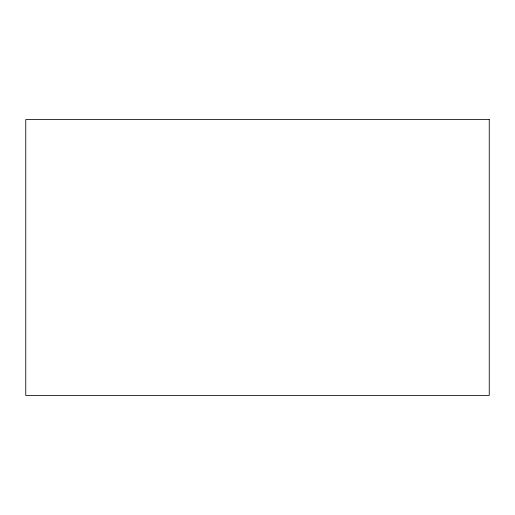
<?xml version="1.0" encoding="UTF-8"?>
<svg xmlns="http://www.w3.org/2000/svg" width="515" height="515" viewBox="0 0 515 515"><rect width="100%" height="100%" fill="white"/><g stroke="black" fill="none" stroke-linecap="round" stroke-linejoin="round"><path stroke-width="0.77" d="M489.25 119.551L25.75 119.551L25.75 395.449L489.25 395.449L489.25 119.551"/></g></svg>
